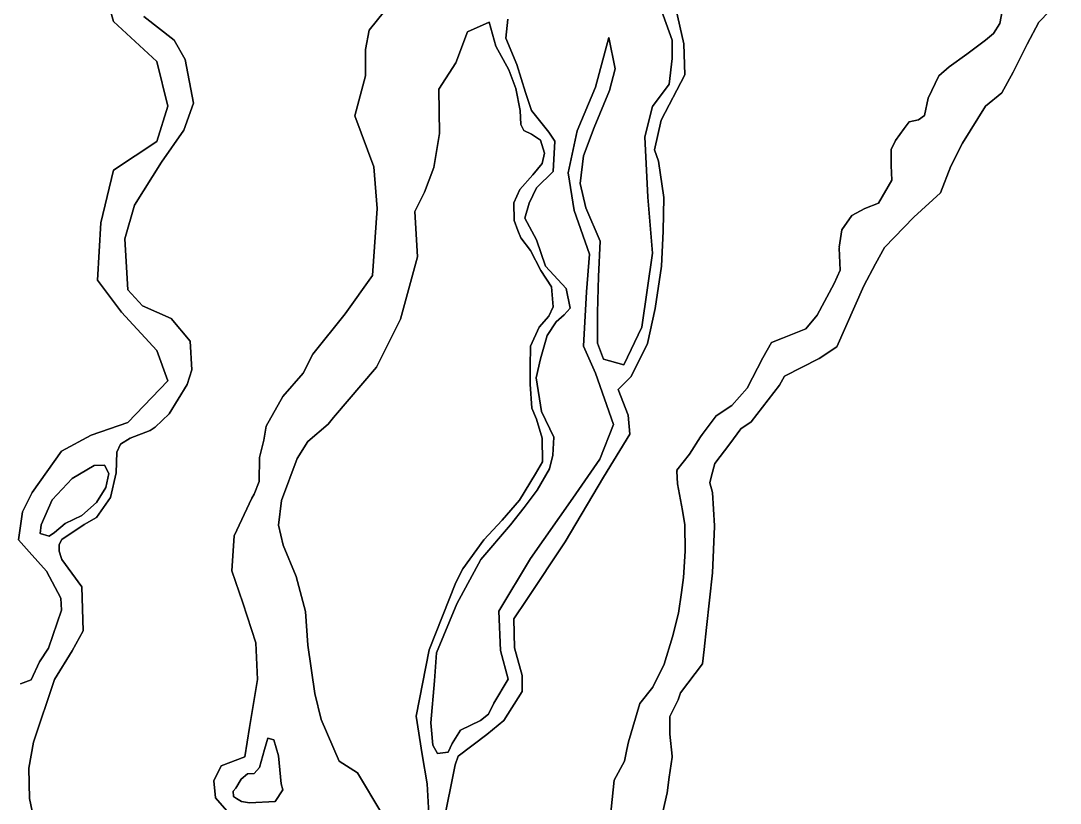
# Model space of a CAD drawing. Header units: inches. Extents: x 288635 to 1232953, y 676945 to 1655780.
# Drawn here: x 514662 to 531880, y 1452679 to 1465643 of the extents above; entities that cross this region are included whole.
import ezdxf

# ---------------------------------------------------------------- set-up
doc = ezdxf.new("R2010")
doc.units = ezdxf.units.IN
doc.header["$MEASUREMENT"] = 0

msp = doc.modelspace()

# ---------------------------------------------------------------- linework, layer by layer
at = {"color": 1}
for points in [[(516067.2156, 1466105.0365), (516199.5075, 1465628.7856), (516913.8839, 1464967.3259), (517099.0926, 1464226.4911), (516913.8839, 1463644.4066), (516199.5075, 1463168.1556), (515987.8404, 1462295.0289), (515934.9236, 1461342.527), (516331.7994, 1460813.3593), (516913.8839, 1460178.358), (517099.0926, 1459675.6487), (516437.633, 1458987.7306), (515829.0901, 1458776.0635), (515337.0373, 1458511.112), (514852.7724, 1457828.8468), (514691.3795, 1457506.061), (514625.5818, 1457045.4772), (514802.1311, 1456845.4415), (515086.5587, 1456521.3263), (515326.3807, 1456077.3081), (515337.6043, 1455875.2835), (515121.2259, 1455247.5422), (514973.5916, 1455022.2057), (514835.2041, 1454722.156), (514656.61, 1454656.01)], [(514656.61, 1454656.01), (514835.2041, 1454722.156), (514973.5916, 1455022.2057), (515121.2259, 1455247.5422), (515337.6043, 1455875.2835), (515326.3807, 1456077.3081), (515086.5587, 1456521.3263), (514802.1311, 1456845.4415), (514625.5818, 1457045.4772), (514691.3795, 1457506.061), (514852.7724, 1457828.8468), (515337.0373, 1458511.112), (515829.0901, 1458776.0635), (516437.633, 1458987.7306), (517099.0926, 1459675.6487), (516913.8839, 1460178.358), (516331.7994, 1460813.3593), (515934.9236, 1461342.527), (515987.8404, 1462295.0289), (516199.5075, 1463168.1556), (516913.8839, 1463644.4066), (517099.0926, 1464226.4911), (516913.8839, 1464967.3259), (516199.5075, 1465628.7856), (516067.2156, 1466105.0365)], [(525296.9006, 1452536.6598), (525370.0504, 1452852.8998), (525403.8276, 1453111.4443), (525453.5342, 1453444.7116), (525452.6843, 1453452.4945), (525453.5342, 1453458.1925), (525413.4055, 1453825.6872), (525415.4342, 1454117.813), (525548.7844, 1454390.8635), (525587.9852, 1454509.7559), (525953.8904, 1454990.6653), (525981.0076, 1455225.7521), (526022.7969, 1455588.0347), (526121.5308, 1456494.3483), (526152.0108, 1457261.4298), (526151.6946, 1457266.9523), (526152.0108, 1457274.9107), (526120.3096, 1457828.523), (526077.5458, 1457989.7315), (526105.3518, 1458100.9555), (526157.0909, 1458307.9119), (526409.5174, 1458635.2554), (526590.913, 1458881.5622), (526762.0881, 1458995.3508), (527228.5149, 1459607.1333), (527313.4074, 1459754.8714), (527884.7459, 1460049.3844), (528181.0837, 1460238.8844), (528627.3392, 1461252.2711), (528821.0972, 1461613.4784), (528967.0103, 1461885.4922), (529454.318, 1462391.5521), (529899.1036, 1462792.0412), (530069.2432, 1463235.4581), (530260.3653, 1463615.4211), (530642.2545, 1464227.4064), (530910.3718, 1464447.1318), (531099.9407, 1464790.0049), (531333.6212, 1465257.3658), (531526.6616, 1465618.0465), (531880.0805, 1465990.2965)], [(531880.0805, 1465990.2965), (531526.6616, 1465618.0465), (531333.6212, 1465257.3658), (531099.9407, 1464790.0049), (530910.3718, 1464447.1318), (530642.2545, 1464227.4064), (530260.3653, 1463615.4211), (530069.2432, 1463235.4581), (529899.1036, 1462792.0412), (529454.318, 1462391.5521), (528967.0103, 1461885.4922), (528821.0972, 1461613.4784), (528627.3392, 1461252.2711), (528181.0837, 1460238.8844), (527884.7459, 1460049.3844), (527313.4074, 1459754.8714), (527228.5149, 1459607.1333), (526762.0881, 1458995.3508), (526590.913, 1458881.5622), (526409.5174, 1458635.2554), (526157.0909, 1458307.9119), (526105.3518, 1458100.9555), (526077.5458, 1457989.7315), (526120.3096, 1457828.523), (526152.0108, 1457274.9107), (526151.6946, 1457266.9523), (526152.0108, 1457261.4298), (526121.5308, 1456494.3483), (526022.7969, 1455588.0347), (525981.0076, 1455225.7521), (525953.8904, 1454990.6653), (525587.9852, 1454509.7559), (525548.7844, 1454390.8635), (525415.4342, 1454117.813), (525413.4055, 1453825.6872), (525453.5342, 1453458.1925), (525452.6843, 1453452.4945), (525453.5342, 1453444.7116), (525403.8276, 1453111.4443), (525370.0504, 1452852.8998), (525296.9006, 1452536.6598)], [(525250.9447, 1465871.1438), (525451.0975, 1465320.7236), (525451.0975, 1465020.4945), (525401.0593, 1464595.1698), (525125.8492, 1464219.8833), (525000.7537, 1463719.5013), (525050.7919, 1462718.7373), (525125.8492, 1461793.0307), (524950.7155, 1460567.0948), (524650.4864, 1459941.6174), (524314.6783, 1460035.7092), (524217.6521, 1460299.0661), (524217.6521, 1460811.9191), (524231.513, 1461407.9373), (524259.2348, 1461990.0947), (524023.5996, 1462544.5303), (523926.5734, 1462946.4961), (523982.017, 1463403.9054), (524162.2085, 1463875.1757), (524411.7045, 1464485.0548), (524508.7308, 1464845.438), (524404.7022, 1465367.673), (524180.1228, 1464544.2152), (523880.6836, 1463820.5704), (523730.964, 1463121.8789), (523830.777, 1462498.0471), (524080.3097, 1461774.4024), (524030.4032, 1461150.5706), (523980.4967, 1460252.253), (524180.1228, 1459803.0941), (524479.562, 1458954.683), (524254.9826, 1458380.7578), (523805.8238, 1457731.9729), (523107.1323, 1456733.8421), (522583.1136, 1455860.4777), (522608.0669, 1455211.6927), (522737.0534, 1454732.6), (522499.1859, 1454338.4276), (522409.056, 1454155.8305), (522275.7058, 1454047.8803), (521944.9958, 1453889.7411), (521805.8048, 1453666.8795), (521742.3047, 1453527.1792), (521564.5043, 1453501.7792), (521488.3042, 1453641.4795), (521465.5195, 1453891.7372), (521454.5293, 1454012.4491), (521515.721, 1454706.3232), (521548.8561, 1455170.2149), (521882.2318, 1455985.1332), (522280.4305, 1456716.7075), (522771.2335, 1457290.8545), (523002.7444, 1457577.928), (523215.7344, 1457865.0015), (523419.464, 1458216.898), (523475.0266, 1458448.4089), (523493.5475, 1458744.7429), (523289.8179, 1459170.7229), (523197.2136, 1459726.349), (523271.297, 1460041.2038), (523382.4223, 1460430.1421), (523530.5892, 1460652.3925), (523660.2353, 1460772.7782), (523762.1001, 1460883.9034), (523697.2771, 1461208.0186), (523354.641, 1461578.436), (523206.474, 1462013.6765), (523012.0049, 1462374.8334), (523082.179, 1462622.8135), (523206.9453, 1462872.3462), (523481.4313, 1463146.8321), (523506.3846, 1463645.8975), (523409.2272, 1463798.5734), (523120.7679, 1464154.3987), (523021.5489, 1464456.0243), (522878.6737, 1464920.369), (522696.1108, 1465352.9636), (522727.8609, 1465670.4643)], [(522727.8609, 1465670.4643), (522696.1108, 1465352.9636), (522878.6737, 1464920.369), (523021.5489, 1464456.0243), (523120.7679, 1464154.3987), (523409.2272, 1463798.5734), (523506.3846, 1463645.8975), (523481.4313, 1463146.8321), (523206.9453, 1462872.3462), (523082.179, 1462622.8135), (523012.0049, 1462374.8334), (523206.474, 1462013.6765), (523354.641, 1461578.436), (523697.2771, 1461208.0186), (523762.1001, 1460883.9034), (523660.2353, 1460772.7782), (523530.5892, 1460652.3925), (523382.4223, 1460430.1421), (523271.297, 1460041.2038), (523197.2136, 1459726.349), (523289.8179, 1459170.7229), (523493.5475, 1458744.7429), (523475.0266, 1458448.4089), (523419.464, 1458216.898), (523215.7344, 1457865.0015), (523002.7444, 1457577.928), (522771.2335, 1457290.8545), (522280.4305, 1456716.7075), (521882.2318, 1455985.1332), (521548.8561, 1455170.2149), (521515.721, 1454706.3232), (521454.5293, 1454012.4491), (521465.5195, 1453891.7372), (521488.3042, 1453641.4795), (521564.5043, 1453501.7792), (521742.3047, 1453527.1792), (521805.8048, 1453666.8795), (521944.9958, 1453889.7411), (522275.7058, 1454047.8803), (522409.056, 1454155.8305), (522499.1859, 1454338.4276), (522737.0534, 1454732.6), (522608.0669, 1455211.6927), (522583.1136, 1455860.4777), (523107.1323, 1456733.8421), (523805.8238, 1457731.9729), (524254.9826, 1458380.7578), (524479.562, 1458954.683), (524180.1228, 1459803.0941), (523980.4967, 1460252.253), (524030.4032, 1461150.5706), (524080.3097, 1461774.4024), (523830.777, 1462498.0471), (523730.964, 1463121.8789), (523880.6836, 1463820.5704), (524180.1228, 1464544.2152), (524404.7022, 1465367.673), (524508.7308, 1464845.438), (524411.7045, 1464485.0548), (524162.2085, 1463875.1757), (523982.017, 1463403.9054), (523926.5734, 1462946.4961), (524023.5996, 1462544.5303), (524259.2348, 1461990.0947), (524231.513, 1461407.9373), (524217.6521, 1460811.9191), (524217.6521, 1460299.0661), (524314.6783, 1460035.7092), (524650.4864, 1459941.6174), (524950.7155, 1460567.0948), (525125.8492, 1461793.0307), (525050.7919, 1462718.7373), (525000.7537, 1463719.5013), (525125.8492, 1464219.8833), (525401.0593, 1464595.1698), (525451.0975, 1465020.4945), (525451.0975, 1465320.7236), (525250.9447, 1465871.1438)], [(521656.1055, 1452325.8072), (521854.5434, 1453317.9967), (521904.6774, 1453458.4813), (522380.9284, 1453820.432), (522665.5832, 1454047.1988), (522965.7956, 1454528.8331), (522965.7956, 1454796.2001), (522841.0993, 1455253.401), (522828.3992, 1455736.002), (523045.1708, 1456056.4397), (523680.172, 1457008.9416), (524315.1733, 1458080.5062), (524751.7367, 1458794.8827), (524720.4417, 1459107.8326), (524555.6027, 1459533.3095), (524772.2952, 1459748.814), (525044.5837, 1460293.3911), (525167.7439, 1460874.4322), (525274.4241, 1461575.4736), (525304.9042, 1462159.6748), (525312.1917, 1462712.997), (525227.9876, 1463319.2667), (525157.5839, 1463505.8775), (525267.6752, 1463993.9556), (525664.551, 1464748.0196), (525643.0739, 1465263.4697), (525513.1846, 1465847.7622)], [(525513.1846, 1465847.7622), (525643.0739, 1465263.4697), (525664.551, 1464748.0196), (525267.6752, 1463993.9556), (525157.5839, 1463505.8775), (525227.9876, 1463319.2667), (525312.1917, 1462712.997), (525304.9042, 1462159.6748), (525274.4241, 1461575.4736), (525167.7439, 1460874.4322), (525044.5837, 1460293.3911), (524772.2952, 1459748.814), (524555.6027, 1459533.3095), (524720.4417, 1459107.8326), (524751.7367, 1458794.8827), (524315.1733, 1458080.5062), (523680.172, 1457008.9416), (523045.1708, 1456056.4397), (522828.3992, 1455736.002), (522841.0993, 1455253.401), (522965.7956, 1454796.2001), (522965.7956, 1454528.8331), (522665.5832, 1454047.1988), (522380.9284, 1453820.432), (521904.6774, 1453458.4813), (521854.5434, 1453317.9967), (521656.1055, 1452325.8072)], [(530938.6504, 1465917.278), (530881.5003, 1465596.6024), (530776.7251, 1465434.677), (530640.1998, 1465323.5518), (530335.3992, 1465088.6014), (530043.2986, 1464882.2259), (529871.8483, 1464733.0006), (529694.0479, 1464358.3499), (529630.5478, 1464072.5993), (529535.2976, 1463999.5742), (529379.7223, 1463967.8241), (529297.1721, 1463856.6989), (529154.2968, 1463656.6735), (529081.2717, 1463507.4482), (529078.0967, 1463256.6227), (529078.2386, 1463254.3522), (529078.0967, 1463243.1418), (529093.2289, 1463001.0265), (528868.5463, 1462618.4464), (528646.2958, 1462532.7212), (528430.3954, 1462415.246), (528265.2951, 1462180.2955), (528220.845, 1461891.37), (528221.2143, 1461880.2898), (528220.845, 1461877.8891), (528233.1276, 1461509.4093), (528138.2948, 1461291.2938), (527855.7192, 1460764.2427), (527665.2189, 1460538.8173), (527277.8681, 1460383.2419), (527096.8927, 1460310.2168), (526954.0174, 1460056.2163), (526693.6669, 1459554.5653), (526439.6664, 1459268.8147), (526179.3048, 1459096.7085), (525947.5404, 1458786.2137), (525923.6684, 1458749.3206), (525737.99, 1458462.3631), (525531.6146, 1458195.6626), (525532.1398, 1458182.8604), (525531.6146, 1458182.1817), (525540.1959, 1457973.0011), (525623.8073, 1457528.6536), (525660.7646, 1457291.1549), (525669.1259, 1456857.8453), (525642.4588, 1456421.1152), (525606.2219, 1456171.4336), (525556.537, 1455829.092), (525457.3055, 1455435.8937), (525320.6793, 1454980.9745), (525130.7938, 1454603.3106), (524918.6766, 1454328.8267), (524726.9083, 1453694.7383), (524701.9528, 1453571.3911), (524662.7498, 1453377.6235), (524492.8391, 1453060.7444), (524384.8239, 1452045.7599)], [(524384.8239, 1452045.7599), (524492.8391, 1453060.7444), (524662.7498, 1453377.6235), (524701.9528, 1453571.3911), (524726.9083, 1453694.7383), (524918.6766, 1454328.8267), (525130.7938, 1454603.3106), (525320.6793, 1454980.9745), (525457.3055, 1455435.8937), (525556.537, 1455829.092), (525606.2219, 1456171.4336), (525642.4588, 1456421.1152), (525669.1259, 1456857.8453), (525660.7646, 1457291.1549), (525623.8073, 1457528.6536), (525540.1959, 1457973.0011), (525531.6146, 1458182.1817), (525532.1398, 1458182.8604), (525531.6146, 1458195.6626), (525737.99, 1458462.3631), (525923.6684, 1458749.3206), (525947.5404, 1458786.2137), (526179.3048, 1459096.7085), (526439.6664, 1459268.8147), (526693.6669, 1459554.5653), (526954.0174, 1460056.2163), (527096.8927, 1460310.2168), (527277.8681, 1460383.2419), (527665.2189, 1460538.8173), (527855.7192, 1460764.2427), (528138.2948, 1461291.2938), (528233.1276, 1461509.4093), (528220.845, 1461877.8891), (528221.2143, 1461880.2898), (528220.845, 1461891.37), (528265.2951, 1462180.2955), (528430.3954, 1462415.246), (528646.2958, 1462532.7212), (528868.5463, 1462618.4464), (529093.2289, 1463001.0265), (529078.0967, 1463243.1418), (529078.2386, 1463254.3522), (529078.0967, 1463256.6227), (529081.2717, 1463507.4482), (529154.2968, 1463656.6735), (529297.1721, 1463856.6989), (529379.7223, 1463967.8241), (529535.2976, 1463999.5742), (529630.5478, 1464072.5993), (529694.0479, 1464358.3499), (529871.8483, 1464733.0006), (530043.2986, 1464882.2259), (530335.3992, 1465088.6014), (530640.1998, 1465323.5518), (530776.7251, 1465434.677), (530881.5003, 1465596.6024), (530938.6504, 1465917.278)], [(514890.0116, 1452364.3583), (514805.0314, 1452759.61), (514794.8714, 1453257.451), (514873.8823, 1453690.4586), (515220.5472, 1454727.9304), (515511.5894, 1455204.1814), (515695.3906, 1455535.0234), (515670.3398, 1456262.5168), (515340.6614, 1456718.9945), (515329.2108, 1456752.9181), (515295.1058, 1456853.957), (515295.1058, 1456965.0822), (515342.7309, 1457049.749), (515713.1483, 1457298.4579), (515913.727, 1457411.5241), (516146.5907, 1457744.1865), (516239.3944, 1458155.1744), (516252.8994, 1458494.3769), (516311.1078, 1458626.6688), (516475.1498, 1458727.2107), (516802.6915, 1458855.9011), (516887.4255, 1458908.3555), (517121.7038, 1459127.9914), (517415.2141, 1459618.5945), (517495.9684, 1459860.8574), (517469.51, 1460337.1083), (517152.0094, 1460707.5257), (516675.7584, 1460919.1928), (516437.633, 1461183.7767), (516384.7162, 1462030.445), (516543.4665, 1462586.0712), (516993.2591, 1463300.4476), (517363.6765, 1463829.6153), (517522.4268, 1464279.4079), (517385.6903, 1465001.5092), (517200.4816, 1465319.0099), (516697.7723, 1465715.8856)], [(516697.7723, 1465715.8856), (517200.4816, 1465319.0099), (517385.6903, 1465001.5092), (517522.4268, 1464279.4079), (517363.6765, 1463829.6153), (516993.2591, 1463300.4476), (516543.4665, 1462586.0712), (516384.7162, 1462030.445), (516437.633, 1461183.7767), (516675.7584, 1460919.1928), (517152.0094, 1460707.5257), (517469.51, 1460337.1083), (517495.9684, 1459860.8574), (517415.2141, 1459618.5945), (517121.7038, 1459127.9914), (516887.4255, 1458908.3555), (516802.6915, 1458855.9011), (516475.1498, 1458727.2107), (516311.1078, 1458626.6688), (516252.8994, 1458494.3769), (516239.3944, 1458155.1744), (516146.5907, 1457744.1865), (515913.727, 1457411.5241), (515713.1483, 1457298.4579), (515342.7309, 1457049.749), (515295.1058, 1456965.0822), (515295.1058, 1456853.957), (515329.2108, 1456752.9181), (515340.6614, 1456718.9945), (515670.3398, 1456262.5168), (515695.3906, 1455535.0234), (515511.5894, 1455204.1814), (515220.5472, 1454727.9304), (514873.8823, 1453690.4586), (514794.8714, 1453257.451), (514805.0314, 1452759.61), (514890.0116, 1452364.3583)], [(520688.5188, 1465802.4346), (520434.9622, 1465485.489), (520371.0181, 1465167.1819), (520371.0181, 1464730.87), (520194.7238, 1464067.7408), (520512.2244, 1463221.0724), (520565.1412, 1462533.1544), (520485.7661, 1461421.9022), (520035.9735, 1460786.9009), (519497.1219, 1460117.4187), (519337.9472, 1459806.7129), (519002.5082, 1459416.2862), (518728.361, 1458927.589), (518687.0709, 1458695.4606), (518618.2791, 1458409.7101), (518612.9874, 1458007.5426), (518527.8455, 1457797.1032), (518486.4345, 1457731.5358), (518197.4751, 1457107.783), (518157.4281, 1456527.1007), (518342.6368, 1455997.933), (518554.3039, 1455336.4733), (518580.7622, 1454727.9304), (518448.5659, 1453932.4944), (518374.0934, 1453448.4227), (517983.1123, 1453299.4776), (517858.5012, 1453050.2553), (517887.7909, 1452766.7154), (518076.203, 1452554.7518)], [(518076.203, 1452554.7518), (517887.7909, 1452766.7154), (517858.5012, 1453050.2553), (517983.1123, 1453299.4776), (518374.0934, 1453448.4227), (518448.5659, 1453932.4944), (518580.7622, 1454727.9304), (518554.3039, 1455336.4733), (518342.6368, 1455997.933), (518157.4281, 1456527.1007), (518197.4751, 1457107.783), (518486.4345, 1457731.5358), (518527.8455, 1457797.1032), (518612.9874, 1458007.5426), (518618.2791, 1458409.7101), (518687.0709, 1458695.4606), (518728.361, 1458927.589), (519002.5082, 1459416.2862), (519337.9472, 1459806.7129), (519497.1219, 1460117.4187), (520035.9735, 1460786.9009), (520485.7661, 1461421.9022), (520565.1412, 1462533.1544), (520512.2244, 1463221.0724), (520194.7238, 1464067.7408), (520371.0181, 1464730.87), (520371.0181, 1465167.1819), (520434.9622, 1465485.489), (520688.5188, 1465802.4346)], [(520644.6777, 1452511.1398), (520238.0213, 1453183.007), (519937.4492, 1453377.4948), (519636.877, 1454067.0426), (519532.2529, 1454495.8129), (519419.1195, 1455297.6259), (519379.4319, 1455853.252), (519220.6816, 1456435.3365), (519008.5993, 1456954.615), (518929.0045, 1457286.26), (518979.7792, 1457692.457), (519240.7833, 1458392.9347), (519419.1195, 1458671.0702), (519753.4432, 1458957.3127), (519841.8188, 1459072.201), (520556.1953, 1459905.6402), (520953.0711, 1460699.3918), (521230.8841, 1461731.2688), (521191.1965, 1462485.3329), (521349.9469, 1462802.8335), (521504.1145, 1463213.9472), (521595.3218, 1463777.5387), (521588.0723, 1464509.3994), (521865.8854, 1464945.9628), (522064.3233, 1465461.9013), (522421.5115, 1465620.6516), (522532.336, 1465224.8497), (522745.5615, 1464827.6059), (522859.8617, 1464522.8053), (522934.9851, 1464157.1412), (522942.4119, 1463925.9041), (522993.212, 1463824.3039), (523122.0173, 1463765.5446), (523272.6126, 1463665.5536), (523336.1127, 1463449.6532), (523298.0126, 1463278.2028), (523145.6123, 1463087.7024), (522929.7119, 1462846.402), (522828.1117, 1462624.1515), (522834.2561, 1462332.9488), (522897.7625, 1462167.8322), (522942.701, 1462047.9963), (523107.5122, 1461836.7499), (523278.9626, 1461506.5493), (523450.4129, 1461233.4987), (523479.5171, 1460901.8429), (523410.0639, 1460746.3998), (523251.3136, 1460564.4984), (523105.7924, 1460253.6124), (523099.1778, 1459909.6534), (523099.1778, 1459621.9184), (523129.8921, 1459223.4762), (523205.0114, 1459039.8339), (523297.6157, 1458728.9479), (523301.8877, 1458333.7257), (523189.4395, 1458135.2878), (522924.8557, 1457698.7245), (522633.8134, 1457367.9946), (522329.542, 1457043.8794), (521986.5174, 1456562.959), (521865.8854, 1456333.7581), (521429.322, 1455222.5058), (521210.4605, 1454120.0848), (521311.2647, 1453486.4581), (521393.054, 1453002.774), (521419.5124, 1452505.3563)], [(521419.5124, 1452505.3563), (521393.054, 1453002.774), (521311.2647, 1453486.4581), (521210.4605, 1454120.0848), (521429.322, 1455222.5058), (521865.8854, 1456333.7581), (521986.5174, 1456562.959), (522329.542, 1457043.8794), (522633.8134, 1457367.9946), (522924.8557, 1457698.7245), (523189.4395, 1458135.2878), (523301.8877, 1458333.7257), (523297.6157, 1458728.9479), (523205.0114, 1459039.8339), (523129.8921, 1459223.4762), (523099.1778, 1459621.9184), (523099.1778, 1459909.6534), (523105.7924, 1460253.6124), (523251.3136, 1460564.4984), (523410.0639, 1460746.3998), (523479.5171, 1460901.8429), (523450.4129, 1461233.4987), (523278.9626, 1461506.5493), (523107.5122, 1461836.7499), (522942.701, 1462047.9963), (522897.7625, 1462167.8322), (522834.2561, 1462332.9488), (522828.1117, 1462624.1515), (522929.7119, 1462846.402), (523145.6123, 1463087.7024), (523298.0126, 1463278.2028), (523336.1127, 1463449.6532), (523272.6126, 1463665.5536), (523122.0173, 1463765.5446), (522993.212, 1463824.3039), (522942.4119, 1463925.9041), (522934.9851, 1464157.1412), (522859.8617, 1464522.8053), (522745.5615, 1464827.6059), (522532.336, 1465224.8497), (522532.336, 1465224.8497), (522421.5115, 1465620.6516), (522064.3233, 1465461.9013), (521865.8854, 1464945.9628), (521588.0723, 1464509.3994), (521595.3218, 1463777.5387), (521504.1145, 1463213.9472), (521349.9469, 1462802.8335), (521191.1965, 1462485.3329), (521230.8841, 1461731.2688), (520953.0711, 1460699.3918), (520556.1953, 1459905.6402), (519841.8188, 1459072.201), (519753.4432, 1458957.3127), (519419.1195, 1458671.0702), (519240.7833, 1458392.9347), (518979.7792, 1457692.457), (518929.0045, 1457286.26), (519008.5993, 1456954.615), (519220.6816, 1456435.3365), (519379.4319, 1455853.252), (519419.1195, 1455297.6259), (519532.2529, 1454495.8129), (519636.877, 1454067.0426), (519937.4492, 1453377.4948), (520238.0213, 1453183.007), (520644.6777, 1452511.1398)]]:
    msp.add_lwpolyline(points, dxfattribs=at)
for points in [[(515219.4382, 1457166.1262), (515130.2718, 1457102.4359), (514983.7842, 1457147.0191), (514996.5223, 1457293.5067), (515181.224, 1457707.4933), (515512.4133, 1458057.7896), (515875.4477, 1458274.3365), (516047.4114, 1458280.7055), (516117.4706, 1458140.587), (516072.8875, 1457911.3021), (515913.6619, 1457662.9101), (515671.6389, 1457446.3633), (515397.7709, 1457312.6137), (515219.4382, 1457166.1262)], [(514983.7842, 1457147.0191), (515130.2718, 1457102.4359), (515219.4382, 1457166.1262), (515397.7709, 1457312.6137), (515671.6389, 1457446.3633), (515913.6619, 1457662.9101), (516072.8875, 1457911.3021), (516117.4706, 1458140.587), (516047.4114, 1458280.7055), (515875.4477, 1458274.3365), (515512.4133, 1458057.7896), (515181.224, 1457707.4933), (514996.5223, 1457293.5067), (514983.7842, 1457147.0191)], [(518876.6063, 1452705.6277), (518452.2692, 1452687.947), (518315.8306, 1452706.1388), (518233.4677, 1452758.1241), (518186.2976, 1452787.8966), (518177.8309, 1452877.6435), (518225.9299, 1452927.3841), (518309.659, 1453077.5772), (518416.9078, 1453165.3262), (518526.7786, 1453173.1741), (518616.4051, 1453269.6848), (518697.6853, 1453569.4054), (518753.5654, 1453757.3658), (518855.1656, 1453731.9657), (518931.3657, 1453462.7252), (518976.4678, 1453000.0756), (519000.3713, 1452900.1155), (518876.6063, 1452705.6277)], [(518855.1656, 1453731.9657), (518753.5654, 1453757.3658), (518697.6853, 1453569.4054), (518616.4051, 1453269.6848), (518526.7786, 1453173.1741), (518416.9078, 1453165.3262), (518309.659, 1453077.5772), (518225.9299, 1452927.3841), (518177.8309, 1452877.6435), (518186.2976, 1452787.8966), (518233.4677, 1452758.1241), (518315.8306, 1452706.1388), (518452.2692, 1452687.947), (518876.6063, 1452705.6277), (519000.3713, 1452900.1155), (518976.4678, 1453000.0756), (518931.3657, 1453462.7252), (518855.1656, 1453731.9657)]]:
    msp.add_lwpolyline(points, close=True, dxfattribs=at)

doc.saveas('drawing.dxf')
